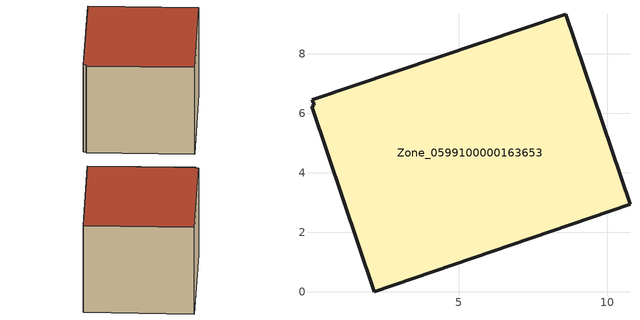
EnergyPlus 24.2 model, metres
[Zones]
Zone_0599100000163653
 floor ground (C_G): 0.09,6.45 8.61,9.33 10.76,2.94 2.17,0 0.06,6.24 0.15,6.26 z0
 wall outside (C_F): 10.76,2.94 8.61,9.33 0.09,6.45 0.15,6.26 0.06,6.24 2.17,0 10.76,2.94 z0:5.74
 roof outside (C_R): 8.61,9.33 0.09,6.45 0.15,6.26 0.06,6.24 2.17,0 10.76,2.94 z5.74
[BUILDING]
Pand.0599100000163653: North Axis=0; Terrain=City; Loads Convergence Tolerance Value=0.04; Temperature Convergence Tolerance Value=0.4; Solar Distribution=FullExterior; Maximum Number of Warmup Days=25; Minimum Number of Warmup Days=1
[Site:Location]
Rotterdam.The.Hague.AP_ZH_NLD Design_Conditions: Latitude=51.96; Longitude=4.45; Time Zone=1; Elevation=-4.5
[SITE:GROUNDTEMPERATURE:BUILDINGSURFACE]
18, 18, 18, 18, 18, 18, 18, 18, 18, 18, 18, 18
[MATERIAL] Thermal Absorptance=0.9; Solar Absorptance=0.7; Visible Absorptance=0.7
Name | Roughness | Thickness | Conductivity | Density | Specific Heat
G.TI.1946-1964 | MediumSmooth | 0.15 | 1 | 540 | 1210
F.TI.1946-1964 | Rough | 0.3 | 0.857143 | 1920 | 840
R.TI.1946-1964 | MediumRough | 0.2 | 0.277778 | 1500 | 1000
[CONSTRUCTION]
C_G: G.TI.1946-1964
C_F: F.TI.1946-1964
C_R: R.TI.1946-1964
[ZONE]
Zone_0599100000163653: Type=1; Multiplier=1; Ceiling Height=Autocalculate; Volume=Autocalculate; Floor Area=autocalculate; Part of Total Floor Area=Yes
[ZONEINFILTRATION:DESIGNFLOWRATE]
Infil_Zone_0599100000163653: Zone or ZoneList or Space or SpaceList=Zone_0599100000163653; Schedule=AlwaysOn; Design Flow Rate Calculation Method=Flow/Area; Flow Rate per Floor Area=0.003; Constant Term Coefficient=1; Temperature Term Coefficient=0; Velocity Term Coefficient=0; Velocity Squared Term Coefficient=0
[HVACTEMPLATE:ZONE:IDEALLOADSAIRSYSTEM]
Zone_0599100000163653: Maximum Heating Supply Air Temperature=50; Minimum Cooling Supply Air Temperature=13; Maximum Heating Supply Air Humidity Ratio=0.0156; Minimum Cooling Supply Air Humidity Ratio=0.0077; Heating Limit=NoLimit; Cooling Limit=NoLimit; Dehumidification Control Type=ConstantSensibleHeatRatio; Cooling Sensible Heat Ratio=0.7; Dehumidification Setpoint=60; Humidification Control Type=None; Humidification Setpoint=30; Outdoor Air Method=None; Outdoor Air Flow Rate per Person=0.00944; Outdoor Air Flow Rate per Zone Floor Area=0; Outdoor Air Flow Rate per Zone=0; Demand Controlled Ventilation Type=None; Outdoor Air Economizer Type=NoEconomizer; Heat Recovery Type=None; Sensible Heat Recovery Effectiveness=0.7; Latent Heat Recovery Effectiveness=0.65
[ZONECONTROL:THERMOSTAT]
ThermostatControl_Zone_0599100000163653: Zone or ZoneList=Zone_0599100000163653; Control Type Schedule=DualSetpointControlType; Control 1=Thermostat_Zone_0599100000163653; Temperature Difference Between Cutout And Setpoint=0
[THERMOSTATSETPOINT:DUALSETPOINT]
Thermostat_Zone_0599100000163653: Heating Setpoint Temperature Schedule=HeatingSetpoint_Zone_0599100000163653; Cooling Setpoint Temperature Schedule=CoolingSetpoint_Zone_0599100000163653
[SCHEDULE:COMPACT]
HeatingSetpoint_Zone_0599100000163653: Through: 12/31, For: AllDays, Until: 24:00, 21
CoolingSetpoint_Zone_0599100000163653: Through: 12/31, For: AllDays, Until: 24:00, 24
DualSetpointControlType: Through: 12/31, For: AllDays, Until: 24:00, 4
AlwaysOn: Through: 12/31, For: AllDays, Until: 24:00, 1
